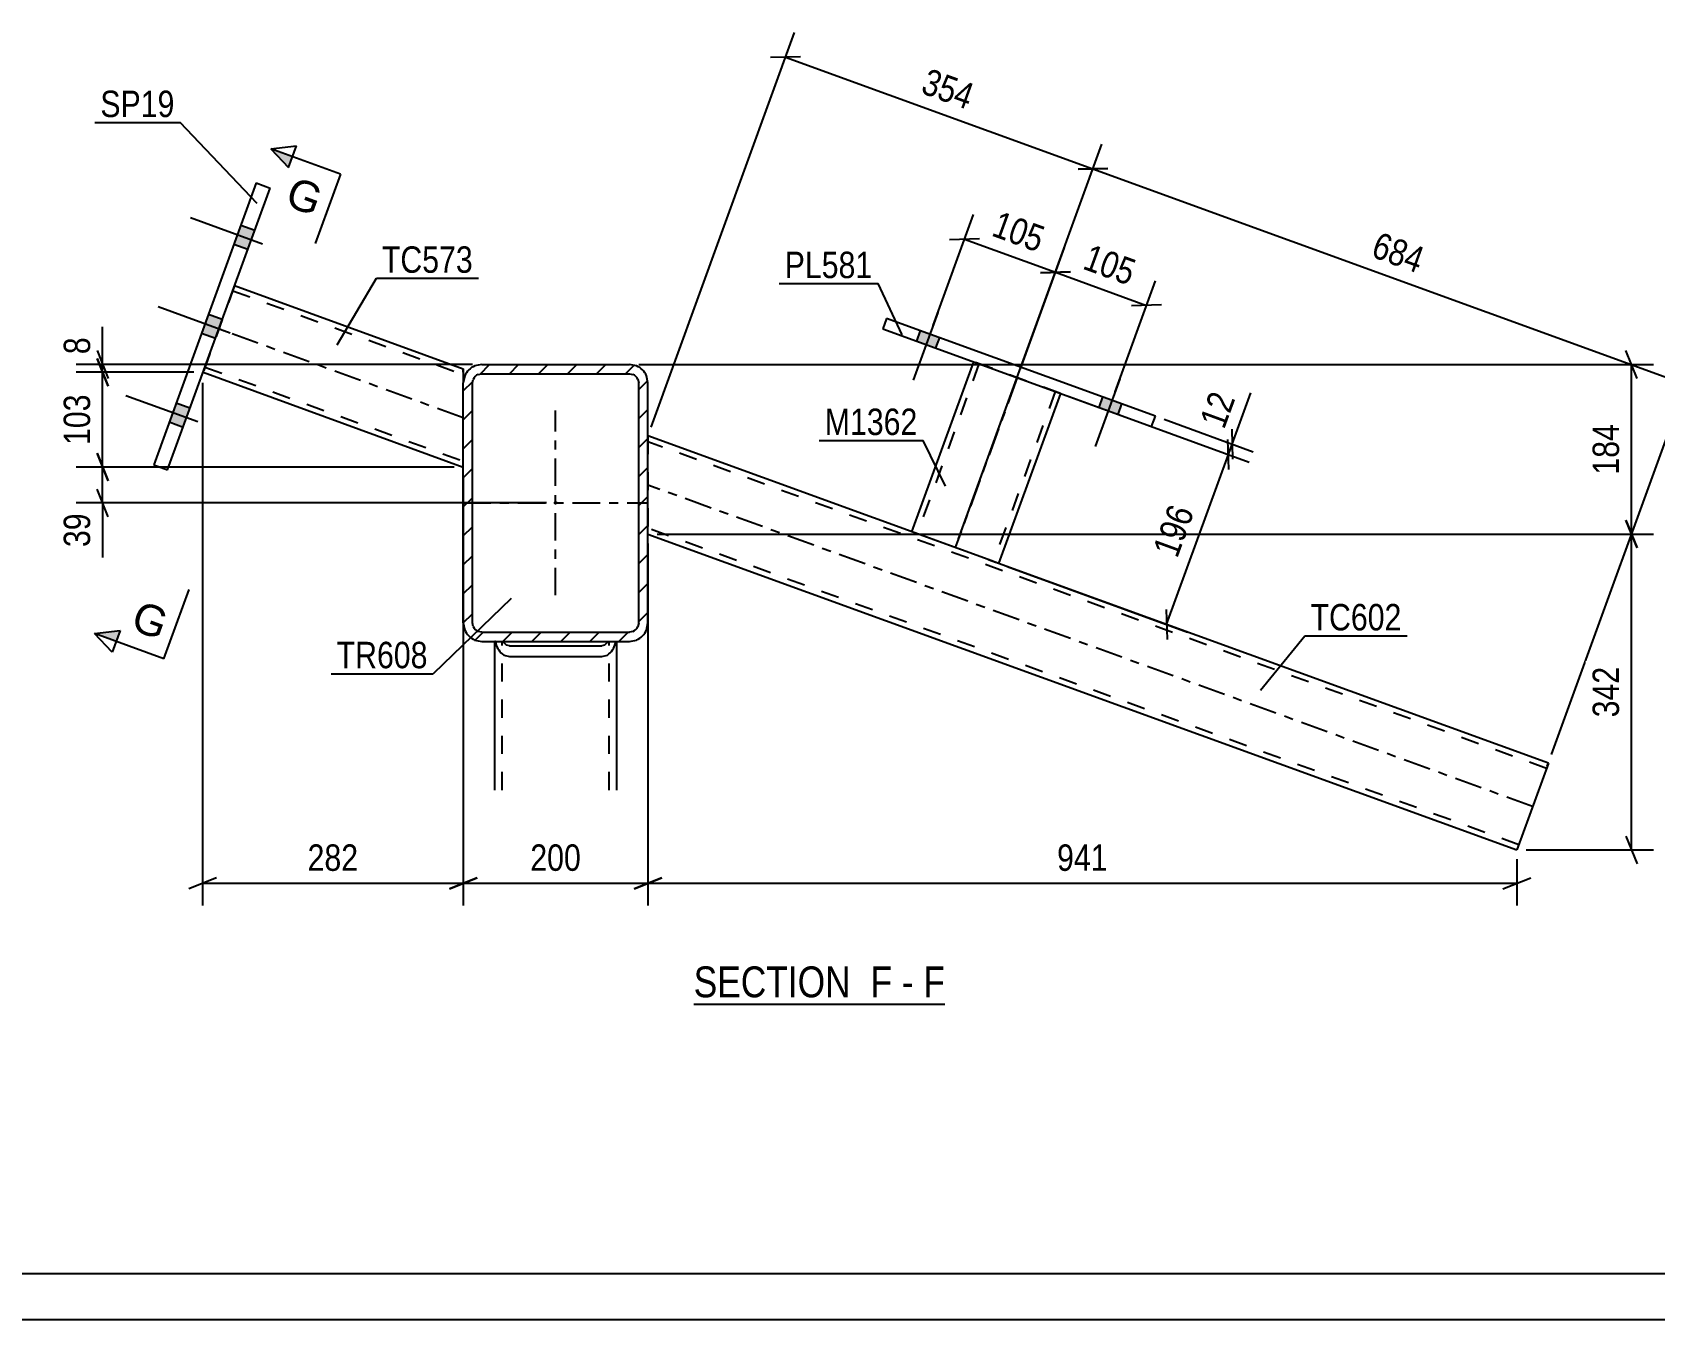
# Model space of a CAD drawing. Header units: millimetres. Extents: x -73 to 768, y -423 to 171.
# Drawn here: x 140.2 to 315.9, y -423.3 to -283.8 of the extents above; entities that cross this region are included whole.
import ezdxf

# ---------------------------------------------------------------- set-up
doc = ezdxf.new("R2010")
doc.units = ezdxf.units.MM
doc.linetypes.add('DXK_LINE_DOT2', pattern=[3.9198, 1.9599, -1.9599])
doc.linetypes.add('DXK_LINE_DOT3', pattern=[5.9187, 2.979, -0.9799, 0.9799, -0.9799])
doc.styles.add('Arial', font='ARIAL.TTF', dxfattribs={"height": 0.2})
doc.styles.add('Arial Narrow', font='ARIALN.TTF', dxfattribs={"height": 0.2})

# ---------------------------------------------------------------- blocks, each defined once
blk = doc.blocks.new('Unknown-761549890-18 - 4044')
at = {"color": 6, "linetype": 'Continuous'}
blk.add_line((211.84, -389.12), (239.06, -389.12), dxfattribs=at)
at = {"color": 0, "linetype": 'Continuous'}
for points in [[(229.95, -388.37), (229.95, -384.87), (211.84, -384.87), (211.84, -388.37)], [(233.34, -388.37), (233.34, -384.87), (231, -384.87), (231, -388.37)], [(235.67, -388.37), (235.67, -384.87), (234.39, -384.87), (234.39, -388.37)], [(239.06, -388.37), (239.06, -384.87), (236.72, -384.87), (236.72, -388.37)]]:
    blk.add_wipeout(points, dxfattribs=at)
at = {"color": 7, "linetype": 'Continuous', "style": 'Arial Narrow'}
for s, p in [('SECTION ', (211.84, -388.37)), ('F', (231, -388.37)), ('F', (236.72, -388.37)), ('-', (234.39, -388.37))]:
    blk.add_text(s, height=3.34, dxfattribs=at).set_placement(p)
blk = doc.blocks.new('Unknown-761549890-1163')
at = {"color": 5, "linetype": 'Continuous'}
for p, q in [((-68.44, -418.29), (762.56, -418.29)), ((-73.44, -423.29), (767.56, -423.29))]:
    blk.add_line(p, q, dxfattribs=at)
blk = doc.blocks.new('Part-761549890-4091 - 4044')
at = {"color": 7, "linetype": 'DXK_LINE_DOT2'}
for p, q in [((162.11, -311.26), (158.69, -320.65)), ((161.9, -311.82), (186.88, -320.91)), ((158.89, -320.09), (186.88, -330.28)), ((186.88, -320.65), (186.88, -320.27)), ((186.88, -330.92), (186.88, -321.81))]:
    blk.add_line(p, q, dxfattribs=at)
at = {"color": 2, "linetype": 'Continuous'}
for p, q in [((162.11, -311.26), (186.88, -320.27)), ((158.69, -320.65), (186.88, -330.92)), ((186.88, -320.27), (186.88, -320.37)), ((186.88, -320.37), (186.88, -320.65)), ((186.88, -320.65), (186.88, -321.81))]:
    blk.add_line(p, q, dxfattribs=at)
at = {"color": 7, "linetype": 'DXK_LINE_DOT3'}
blk.add_line((186.88, -325.59), (160.4, -315.96), dxfattribs=at)
blk = doc.blocks.new('Part-761549890-4080 - 4044')
at = {"color": 2, "linetype": 'Continuous'}
for p, q in [((232.73, -314.81), (232.32, -315.94)), ((232.32, -315.94), (261.45, -326.54)), ((261.86, -325.41), (232.73, -314.81)), ((261.45, -326.54), (261.86, -325.41))]:
    blk.add_line(p, q, dxfattribs=at)
blk = doc.blocks.new('Part-761549890-4085 - 4044')
at = {"color": 2, "linetype": 'Continuous'}
for p, q in [((164.45, -300.14), (153.34, -330.68)), ((164.45, -300.14), (165.96, -300.69)), ((154.84, -331.23), (165.96, -300.69)), ((153.34, -330.68), (154.84, -331.23))]:
    blk.add_line(p, q, dxfattribs=at)
blk = doc.blocks.new('Part-761549890-4086 - 4044')
at = {"color": 2, "linetype": 'Continuous'}
for p, q in [((190.28, -365.92), (190.28, -349.81)), ((190.37, -349.81), (190.4, -350.02)), ((191.31, -349.95), (191.25, -349.81)), ((191.27, -351.29), (191.88, -351.46)), ((191.57, -350.21), (191.31, -349.95)), ((191.88, -350.3), (191.57, -350.21)), ((191.88, -350.3), (201.88, -350.3)), ((191.88, -351.46), (201.88, -351.46)), ((202.18, -350.21), (201.88, -350.3)), ((201.88, -351.46), (202.49, -351.29)), ((202.44, -349.95), (202.18, -350.21)), ((202.51, -349.81), (202.44, -349.95)), ((203.36, -350.02), (203.39, -349.81)), ((203.48, -349.81), (203.48, -365.92))]:
    blk.add_line(p, q, dxfattribs=at)
at = {"color": 7, "linetype": 'DXK_LINE_DOT2'}
for p, q in [((190.37, -349.81), (190.28, -349.81)), ((190.28, -349.81), (203.48, -349.81)), ((191.08, -365.92), (191.08, -349.81)), ((202.68, -365.92), (202.68, -349.81))]:
    blk.add_line(p, q, dxfattribs=at)
at = {"color": 2, "linetype": 'Continuous'}
for centre, start, end in [((192.47, -349.53), 193.2949, 235.5336), ((201.29, -349.53), 304.4664, 346.7051)]:
    blk.add_arc(centre, 2.13, start, end, dxfattribs=at)
blk = doc.blocks.new('Part-761549890-4111 - 4044')
at = {"color": 2, "linetype": 'Continuous'}
for p, q in [((243.75, -340.95), (206.88, -327.55)), ((206.88, -338.19), (301.02, -372.4)), ((304.44, -363), (244.88, -341.36)), ((304.44, -363), (301.02, -372.4))]:
    blk.add_line(p, q, dxfattribs=at)
at = {"color": 7, "linetype": 'DXK_LINE_DOT2'}
for p, q in [((206.88, -327.55), (206.88, -338.19)), ((304.23, -363.57), (206.88, -328.19)), ((301.22, -371.84), (206.88, -337.55)), ((244.8, -341.33), (243.75, -340.95)), ((244.88, -341.36), (243.75, -340.95)), ((304.32, -363.33), (304.44, -363))]:
    blk.add_line(p, q, dxfattribs=at)
at = {"color": 7, "linetype": 'DXK_LINE_DOT3'}
blk.add_line((302.73, -367.7), (206.88, -332.87), dxfattribs=at)
blk = doc.blocks.new('Bolt-761549890-4122 - 4044')
at = {"linetype": 'Continuous'}
for points in [[(163.53, -307.36), (164.28, -305.29), (162.78, -304.74), (162.02, -306.81)], [(163.53, -307.36), (164.28, -305.29), (162.78, -304.74), (162.02, -306.81)], [(163.53, -307.36), (164.28, -305.29), (162.78, -304.74), (162.02, -306.81)], [(160.02, -316.99), (160.77, -314.92), (159.27, -314.38), (158.52, -316.44)], [(160.02, -316.99), (160.77, -314.92), (159.27, -314.38), (158.52, -316.44)], [(156.52, -326.62), (157.27, -324.55), (155.77, -324.01), (155.01, -326.07)], [(156.52, -326.62), (157.27, -324.55), (155.77, -324.01), (155.01, -326.07)], [(156.52, -326.62), (157.27, -324.55), (155.77, -324.01), (155.01, -326.07)]]:
    blk.add_hatch(color=1, dxfattribs=at).paths.add_polyline_path(points)
at = {"color": 1, "linetype": 'Continuous'}
for p, q in [((165.13, -306.77), (157.33, -303.93)), ((165.13, -306.77), (157.33, -303.93)), ((165.13, -306.77), (157.33, -303.93)), ((164.28, -305.29), (162.78, -304.74)), ((164.28, -305.29), (162.78, -304.74)), ((164.28, -305.29), (162.78, -304.74)), ((163.53, -307.36), (162.02, -306.81)), ((163.53, -307.36), (162.02, -306.81)), ((163.53, -307.36), (162.02, -306.81)), ((161.62, -316.4), (153.82, -313.56)), ((161.62, -316.4), (153.82, -313.56)), ((160.77, -314.92), (159.27, -314.38)), ((160.77, -314.92), (159.27, -314.38)), ((160.02, -316.99), (158.52, -316.44)), ((160.02, -316.99), (158.52, -316.44)), ((158.11, -326.03), (150.31, -323.19)), ((158.11, -326.03), (150.31, -323.19)), ((158.11, -326.03), (150.31, -323.19)), ((157.27, -324.55), (155.77, -324.01)), ((157.27, -324.55), (155.77, -324.01)), ((157.27, -324.55), (155.77, -324.01)), ((156.52, -326.62), (155.01, -326.07)), ((156.52, -326.62), (155.01, -326.07)), ((156.52, -326.62), (155.01, -326.07))]:
    blk.add_line(p, q, dxfattribs=at)
blk = doc.blocks.new('Bolt-761549890-4126 - 4044')
at = {"linetype": 'Continuous'}
for points in [[(238.46, -316.9), (236.39, -316.14), (235.98, -317.27), (238.05, -318.02)], [(258.19, -324.08), (256.13, -323.33), (255.72, -324.45), (257.78, -325.21)]]:
    blk.add_hatch(color=1, dxfattribs=at).paths.add_polyline_path(points)
at = {"color": 1, "linetype": 'Continuous'}
for p, q in [((238.28, -314.17), (235.62, -321.5)), ((236.39, -316.14), (235.98, -317.27)), ((238.46, -316.9), (238.05, -318.02)), ((258.02, -321.35), (255.35, -328.68)), ((256.13, -323.33), (255.72, -324.45)), ((258.19, -324.08), (257.78, -325.21))]:
    blk.add_line(p, q, dxfattribs=at)
blk = doc.blocks.new('Part-761549890-4143 - 4044')
at = {"linetype": 'Continuous'}
h = blk.add_hatch(dxfattribs=at)
h.set_pattern_fill('', scale=0.7, style=0, pattern_type=0)
h.set_pattern_definition([(45, (186.8785, -347.812), (-1.57154, 1.57154), [])])
h.paths.add_polyline_path([(186.88, -321.81), (186.88, -347.81), (187.03, -348.58), (187.46, -349.23), (188.11, -349.66), (188.88, -349.81), (204.88, -349.81), (205.64, -349.66), (206.29, -349.23), (206.73, -348.58), (206.88, -347.81), (206.88, -321.81), (206.73, -321.05), (206.29, -320.4), (205.64, -319.96), (204.88, -319.81), (188.88, -319.81), (188.11, -319.96), (187.46, -320.4), (187.03, -321.05)])
h.paths.add_polyline_path([(188.17, -321.1), (188.5, -320.89), (188.88, -320.81), (204.88, -320.81), (205.26, -320.89), (205.59, -321.1), (205.8, -321.43), (205.88, -321.81), (205.88, -347.81), (205.8, -348.19), (205.59, -348.52), (205.26, -348.74), (204.88, -348.81), (188.88, -348.81), (188.5, -348.74), (188.17, -348.52), (187.95, -348.19), (187.88, -347.81), (187.88, -321.81), (187.95, -321.43)])
blk.add_hatch(color=30, dxfattribs=at).paths.add_polyline_path([(196.88, -334.91, -1), (196.88, -334.71, -1)])
at = {"color": 2, "linetype": 'Continuous'}
for p, q in [((188.88, -319.81), (188.11, -319.96)), ((188.88, -319.81), (204.88, -319.81)), ((205.64, -319.96), (204.88, -319.81)), ((187.03, -321.05), (186.88, -321.81)), ((187.88, -321.81), (187.95, -321.43)), ((188.5, -320.89), (188.88, -320.81)), ((188.88, -320.81), (204.88, -320.81)), ((204.88, -320.81), (205.26, -320.89)), ((205.8, -321.43), (205.88, -321.81)), ((206.88, -321.81), (206.73, -321.05)), ((186.88, -347.81), (186.88, -321.81)), ((187.88, -347.81), (187.88, -321.81)), ((205.88, -347.81), (205.88, -321.81)), ((206.88, -347.81), (206.88, -321.81)), ((186.88, -347.81), (187.03, -348.58)), ((187.95, -348.19), (187.88, -347.81)), ((205.88, -347.81), (205.8, -348.19)), ((206.73, -348.58), (206.88, -347.81)), ((188.11, -349.66), (188.88, -349.81)), ((188.88, -348.81), (188.5, -348.74)), ((188.88, -348.81), (204.88, -348.81)), ((205.26, -348.74), (204.88, -348.81)), ((204.88, -349.81), (205.64, -349.66)), ((188.88, -349.81), (204.88, -349.81))]:
    blk.add_line(p, q, dxfattribs=at)
at = {"color": 7, "linetype": 'DXK_LINE_DOT3'}
for p, q in [((196.88, -344.81), (196.88, -324.81)), ((186.88, -334.81), (206.88, -334.81))]:
    blk.add_line(p, q, dxfattribs=at)
at = {"color": 30, "linetype": 'DXK_LINE_DOT3'}
blk.add_line((196.88, -334.81), (196.88, -334.81), dxfattribs=at)
at = {"color": 30, "linetype": 'Continuous'}
blk.add_circle((196.88, -334.81), 0.1, dxfattribs=at)
at = {"color": 2, "linetype": 'Continuous'}
for centre, radius, start, end in [((188.88, -321.81), 2, 112.5, 157.5), ((188.88, -321.81), 1, 112.5, 157.5), ((204.88, -321.81), 1, 22.5, 67.5), ((204.88, -321.81), 2, 22.5, 67.5), ((188.88, -347.81), 2, 202.5, 247.5), ((188.88, -347.81), 1, 202.5, 247.5), ((204.88, -347.81), 1, 292.5, 337.5), ((204.88, -347.81), 2, 292.5, 337.5)]:
    blk.add_arc(centre, radius, start, end, dxfattribs=at)
blk = doc.blocks.new('Part-761549890-4164 - 4044')
at = {"color": 2, "linetype": 'Continuous'}
for p, q in [((235.48, -337.94), (242.19, -319.53)), ((251.58, -322.95), (244.88, -341.36)), ((243.75, -340.95), (235.48, -337.94)), ((244.8, -341.33), (243.75, -340.95)), ((244.88, -341.36), (244.8, -341.33))]:
    blk.add_line(p, q, dxfattribs=at)
at = {"color": 7, "linetype": 'DXK_LINE_DOT2'}
for p, q in [((242.75, -319.73), (236.05, -338.14)), ((251.59, -322.94), (242.19, -319.52)), ((242.19, -319.52), (242.19, -319.53)), ((242.19, -319.53), (242.19, -319.52)), ((251.02, -322.74), (244.32, -341.15)), ((251.58, -322.95), (251.59, -322.94)), ((251.59, -322.94), (251.58, -322.95)), ((236.05, -338.14), (236.09, -338.16)), ((243.75, -340.95), (244.55, -341.24))]:
    blk.add_line(p, q, dxfattribs=at)
at = {"color": 7, "linetype": 'DXK_LINE_DOT3'}
blk.add_line((246.89, -321.23), (240.18, -339.65), dxfattribs=at)
blk = doc.blocks.new('Bolt-761549890-4167 - 4044')
at = {"linetype": 'Continuous'}
for points in [[(238.46, -316.9), (236.39, -316.14), (235.98, -317.27), (238.05, -318.02)], [(258.19, -324.08), (256.13, -323.33), (255.72, -324.45), (257.78, -325.21)]]:
    blk.add_hatch(color=1, dxfattribs=at).paths.add_polyline_path(points)
at = {"color": 1, "linetype": 'Continuous'}
for p, q in [((238.28, -314.17), (235.62, -321.5)), ((236.39, -316.14), (235.98, -317.27)), ((238.46, -316.9), (238.05, -318.02)), ((258.02, -321.35), (255.35, -328.68)), ((256.13, -323.33), (255.72, -324.45)), ((258.19, -324.08), (257.78, -325.21))]:
    blk.add_line(p, q, dxfattribs=at)
blk = doc.blocks.new('StraightDimension-761549890-14036 - 4044')
at = {"color": 7, "linetype": 'Continuous'}
for p, q in [((240.52, -338.71), (256.07, -295.93)), ((256.71, -298.56), (253.48, -298.66)), ((255.09, -298.61), (319.35, -321.96)), ((304.78, -362.06), (320.32, -319.28)), ((317.73, -322.01), (320.96, -321.9))]:
    blk.add_line(p, q, dxfattribs=at)
at = {"color": 0}
blk.add_wipeout([(290.62, -310.72), (292.05, -306.77), (285.77, -304.49), (284.34, -308.44)], dxfattribs=at)
at = {"color": 3, "style": 'Arial Narrow'}
blk.add_text('684', height=2.863, rotation=-19.9676, dxfattribs=at).set_placement((285.11, -308.08))
blk = doc.blocks.new('StraightDimension-761549890-14006 - 4044')
at = {"color": 7, "linetype": 'Continuous'}
for p, q in [((158.63, -321.81), (158.63, -378.42)), ((186.88, -331.92), (186.88, -378.42)), ((160.13, -375.42), (157.13, -376.62)), ((158.63, -376.02), (186.88, -376.02)), ((185.38, -376.62), (188.38, -375.42))]:
    blk.add_line(p, q, dxfattribs=at)
at = {"color": 0}
blk.add_wipeout([(176.1, -375.27), (176.1, -371.07), (169.41, -371.07), (169.41, -375.27)], dxfattribs=at)
at = {"color": 3, "style": 'Arial Narrow'}
blk.add_text('282', height=2.863, dxfattribs=at).set_placement((170.01, -374.67))
blk = doc.blocks.new('StraightDimension-761549890-14005 - 4044')
at = {"color": 7, "linetype": 'Continuous'}
for p, q in [((186.88, -331.92), (186.88, -378.42)), ((206.88, -339.19), (206.88, -378.42)), ((188.38, -375.42), (185.38, -376.62)), ((186.88, -376.02), (206.88, -376.02)), ((205.38, -376.62), (208.38, -375.42))]:
    blk.add_line(p, q, dxfattribs=at)
at = {"color": 0}
blk.add_wipeout([(200.22, -375.27), (200.22, -371.07), (193.54, -371.07), (193.54, -375.27)], dxfattribs=at)
at = {"color": 3, "style": 'Arial Narrow'}
blk.add_text('200', height=2.863, dxfattribs=at).set_placement((194.14, -374.67))
blk = doc.blocks.new('StraightDimension-761549890-14077 - 4044')
at = {"color": 7, "linetype": 'Continuous'}
for p, q in [((252.52, -323.28), (272.03, -330.38)), ((269.83, -331.18), (269.72, -327.95)), ((263.07, -347.98), (269.78, -329.56)), ((245.82, -341.7), (265.33, -348.8)), ((263.02, -346.37), (263.12, -349.59))]:
    blk.add_line(p, q, dxfattribs=at)
at = {"color": 0}
blk.add_wipeout([(266.86, -335.37), (262.92, -333.94), (260.63, -340.22), (264.58, -341.66)], dxfattribs=at)
at = {"color": 3, "style": 'Arial Narrow'}
blk.add_text('196', height=2.863, rotation=69.9983, dxfattribs=at).set_placement((264.22, -340.89))
blk = doc.blocks.new('StraightDimension-761549890-9515 - 4044')
at = {"color": 7, "linetype": 'Continuous'}
for p, q in [((237.77, -315.58), (242.15, -303.55)), ((239.56, -306.27), (242.79, -306.17)), ((241.18, -306.22), (251.04, -309.82)), ((247.23, -320.29), (252.02, -307.14)), ((252.66, -309.76), (249.43, -309.87))]:
    blk.add_line(p, q, dxfattribs=at)
at = {"color": 0}
blk.add_wipeout([(249.51, -308.46), (250.94, -304.51), (244.66, -302.23), (243.22, -306.17)], dxfattribs=at)
at = {"color": 3, "style": 'Arial Narrow'}
blk.add_text('105', height=2.863, rotation=-20.002, dxfattribs=at).set_placement((243.99, -305.81))
blk = doc.blocks.new('StraightDimension-761549890-9514 - 4044')
at = {"color": 7, "linetype": 'Continuous'}
for p, q in [((247.23, -320.29), (252.02, -307.14)), ((249.43, -309.87), (252.66, -309.76)), ((251.04, -309.82), (260.91, -313.41)), ((257.5, -322.76), (261.88, -310.73)), ((262.52, -313.36), (259.29, -313.46))]:
    blk.add_line(p, q, dxfattribs=at)
at = {"color": 0}
blk.add_wipeout([(259.37, -312.05), (260.81, -308.1), (254.53, -305.82), (253.09, -309.76)], dxfattribs=at)
at = {"color": 3, "style": 'Arial Narrow'}
blk.add_text('105', height=2.863, rotation=-20.002, dxfattribs=at).set_placement((253.86, -309.4))
blk = doc.blocks.new('StraightDimension-761549890-14004 - 4044')
at = {"color": 7, "linetype": 'Continuous'}
for p, q in [((206.88, -339.19), (206.88, -378.42)), ((301.02, -373.4), (301.02, -378.42)), ((208.38, -375.42), (205.38, -376.62)), ((206.88, -376.02), (301.02, -376.02)), ((299.52, -376.62), (302.52, -375.42))]:
    blk.add_line(p, q, dxfattribs=at)
at = {"color": 0}
blk.add_wipeout([(257.29, -375.27), (257.29, -371.07), (250.61, -371.07), (250.61, -375.27)], dxfattribs=at)
at = {"color": 3, "style": 'Arial Narrow'}
blk.add_text('941', height=2.863, dxfattribs=at).set_placement((251.21, -374.67))
blk = doc.blocks.new('StraightDimension-761549890-15387 - 4044')
at = {"color": 7, "linetype": 'Continuous'}
for p, q in [((187.88, -319.81), (144.95, -319.81)), ((147.2, -318.31), (148.4, -321.31)), ((148.4, -322.15), (147.2, -319.15)), ((147.8, -320.65), (147.8, -319.81)), ((157.69, -320.65), (144.95, -320.65))]:
    blk.add_line(p, q, dxfattribs=at)
at = {"color": 0}
blk.add_wipeout([(147.05, -316.26), (142.85, -316.26), (142.85, -319.29), (147.05, -319.29)], dxfattribs=at)
at = {"color": 7, "linetype": 'Continuous'}
blk.add_line((147.8, -319.81), (147.8, -315.73), dxfattribs=at)
blk.add_line((147.8, -319.81), (147.8, -315.73), dxfattribs=at)
at = {"color": 3, "style": 'Arial Narrow'}
blk.add_text('8', height=2.86, rotation=90.0002, dxfattribs=at).set_placement((146.45, -318.69))
blk = doc.blocks.new('StraightDimension-761549890-14037 - 4044')
at = {"color": 7, "linetype": 'Continuous'}
for p, q in [((207.22, -326.61), (222.76, -283.83)), ((223.4, -286.46), (220.18, -286.56)), ((221.79, -286.51), (255.09, -298.61)), ((240.52, -338.71), (256.07, -295.93)), ((253.48, -298.66), (256.71, -298.56))]:
    blk.add_line(p, q, dxfattribs=at)
at = {"color": 0}
blk.add_wipeout([(241.84, -293), (243.27, -289.05), (236.99, -286.77), (235.56, -290.71)], dxfattribs=at)
at = {"color": 3, "style": 'Arial Narrow'}
blk.add_text('354', height=2.863, rotation=-19.9676, dxfattribs=at).set_placement((236.33, -290.35))
blk = doc.blocks.new('StraightDimension-761549890-14076 - 4044')
at = {"color": 7, "linetype": 'Continuous'}
for p, q in [((252.52, -323.28), (272.03, -330.38)), ((262.8, -325.75), (272.44, -329.26)), ((270.13, -326.83), (270.23, -330.06)), ((269.83, -331.18), (269.72, -327.95)), ((269.78, -329.56), (270.18, -328.44))]:
    blk.add_line(p, q, dxfattribs=at)
at = {"color": 0}
blk.add_wipeout([(271.32, -323.13), (267.37, -321.69), (265.71, -326.26), (269.66, -327.69)], dxfattribs=at)
at = {"color": 7, "linetype": 'Continuous'}
blk.add_line((270.18, -328.44), (272.2, -322.89), dxfattribs=at)
blk.add_line((270.18, -328.44), (272.2, -322.89), dxfattribs=at)
at = {"color": 3, "style": 'Arial Narrow'}
blk.add_text('12', height=2.863, rotation=69.9983, dxfattribs=at).set_placement((269.3, -326.92))
blk = doc.blocks.new('StraightDimension-761549890-14161 - 4044')
at = {"color": 7, "linetype": 'Continuous'}
for p, q in [((205.88, -319.81), (315.84, -319.81)), ((314.04, -321.31), (312.84, -318.31)), ((313.44, -338.19), (313.44, -319.81)), ((312.84, -336.69), (314.04, -339.69)), ((207.88, -338.19), (315.84, -338.19))]:
    blk.add_line(p, q, dxfattribs=at)
at = {"color": 0}
blk.add_wipeout([(312.69, -325.66), (308.49, -325.66), (308.49, -332.34), (312.69, -332.34)], dxfattribs=at)
at = {"color": 3, "style": 'Arial Narrow'}
blk.add_text('184', height=2.863, rotation=90.0002, dxfattribs=at).set_placement((312.09, -331.74))
blk = doc.blocks.new('StraightDimension-761549890-14162 - 4044')
at = {"color": 7, "linetype": 'Continuous'}
for p, q in [((314.04, -339.69), (312.84, -336.69)), ((207.88, -338.19), (315.84, -338.19)), ((313.44, -372.4), (313.44, -338.19)), ((302.02, -372.4), (315.84, -372.4)), ((312.84, -370.9), (314.04, -373.9))]:
    blk.add_line(p, q, dxfattribs=at)
at = {"color": 0}
blk.add_wipeout([(312.69, -351.95), (308.49, -351.95), (308.49, -358.64), (312.69, -358.64)], dxfattribs=at)
at = {"color": 3, "style": 'Arial Narrow'}
blk.add_text('342', height=2.863, rotation=90.0002, dxfattribs=at).set_placement((312.09, -358.04))
blk = doc.blocks.new('StraightDimension-761549890-15388 - 4044')
at = {"color": 7, "linetype": 'Continuous'}
for p, q in [((147.2, -319.15), (148.4, -322.15)), ((157.69, -320.65), (144.95, -320.65)), ((147.8, -330.92), (147.8, -320.65)), ((148.4, -332.42), (147.2, -329.42)), ((185.88, -330.92), (144.95, -330.92))]:
    blk.add_line(p, q, dxfattribs=at)
at = {"color": 0}
blk.add_wipeout([(147.05, -322.44), (142.85, -322.44), (142.85, -329.13), (147.05, -329.13)], dxfattribs=at)
at = {"color": 3, "style": 'Arial Narrow'}
blk.add_text('103', height=2.863, rotation=90.0002, dxfattribs=at).set_placement((146.45, -328.53))
blk = doc.blocks.new('StraightDimension-761549890-15389 - 4044')
at = {"color": 7, "linetype": 'Continuous'}
for p, q in [((147.2, -329.42), (148.4, -332.42)), ((185.88, -330.92), (144.95, -330.92)), ((147.8, -334.81), (147.8, -330.92)), ((148.4, -336.31), (147.2, -333.31)), ((195.88, -334.81), (144.95, -334.81))]:
    blk.add_line(p, q, dxfattribs=at)
at = {"color": 0}
blk.add_wipeout([(147.05, -335.34), (142.85, -335.34), (142.85, -340.19), (147.05, -340.19)], dxfattribs=at)
at = {"color": 7, "linetype": 'Continuous'}
blk.add_line((147.8, -334.81), (147.8, -340.72), dxfattribs=at)
blk.add_line((147.8, -334.81), (147.8, -340.72), dxfattribs=at)
at = {"color": 3, "style": 'Arial Narrow'}
blk.add_text('39', height=2.863, rotation=90.0002, dxfattribs=at).set_placement((146.45, -339.59))
blk = doc.blocks.new('Mark-761549890-4076 - 4044')
at = {"color": 0}
blk.add_wipeout([(231.21, -310.45), (231.21, -307.45), (221.7, -307.45), (221.7, -310.45)], dxfattribs=at)
blk.add_wipeout([(231.21, -310.45), (231.21, -307.45), (221.7, -307.45), (221.7, -310.45)], dxfattribs=at)
at = {"color": 30, "linetype": 'Continuous'}
for p in [(221.1, -311.05), (234.42, -316.58)]:
    blk.add_line(p, (231.81, -311.05), dxfattribs=at)
at = {"color": 3, "style": 'Arial Narrow'}
blk.add_text('PL581', height=2.863, dxfattribs=at).set_placement((221.7, -310.45))
blk = doc.blocks.new('Mark-761549890-4081 - 4044')
at = {"color": 0}
blk.add_wipeout([(155.59, -293), (155.59, -290), (147.56, -290), (147.56, -293)], dxfattribs=at)
blk.add_wipeout([(155.59, -293), (155.59, -290), (147.56, -290), (147.56, -293)], dxfattribs=at)
at = {"color": 30, "linetype": 'Continuous'}
for p in [(146.96, -293.6), (164.55, -302.36)]:
    blk.add_line(p, (156.19, -293.6), dxfattribs=at)
at = {"color": 3, "style": 'Arial Narrow'}
blk.add_text('SP19', height=2.863, dxfattribs=at).set_placement((147.56, -293))
blk = doc.blocks.new('Mark-761549890-4087 - 4044')
at = {"color": 0}
blk.add_wipeout([(187.92, -309.87), (187.92, -306.87), (178.06, -306.87), (178.06, -309.87)], dxfattribs=at)
blk.add_wipeout([(187.92, -309.87), (187.92, -306.87), (178.06, -306.87), (178.06, -309.87)], dxfattribs=at)
at = {"color": 30, "linetype": 'Continuous'}
for p, q in [((173.21, -317.69), (177.46, -310.47)), ((177.46, -310.47), (188.52, -310.47))]:
    blk.add_line(p, q, dxfattribs=at)
at = {"color": 3, "style": 'Arial Narrow'}
blk.add_text('TC573', height=2.863, dxfattribs=at).set_placement((178.06, -309.87))
blk = doc.blocks.new('Mark-761549890-4107 - 4044')
at = {"color": 0}
blk.add_wipeout([(288.53, -348.62), (288.53, -345.62), (278.67, -345.62), (278.67, -348.62)], dxfattribs=at)
blk.add_wipeout([(288.53, -348.62), (288.53, -345.62), (278.67, -345.62), (278.67, -348.62)], dxfattribs=at)
at = {"color": 30, "linetype": 'Continuous'}
for p, q in [((273.24, -355.09), (278.07, -349.22)), ((278.07, -349.22), (289.13, -349.22))]:
    blk.add_line(p, q, dxfattribs=at)
at = {"color": 3, "style": 'Arial Narrow'}
blk.add_text('TC602', height=2.863, dxfattribs=at).set_placement((278.67, -348.62))
blk = doc.blocks.new('Mark-761549890-4139 - 4044')
at = {"color": 0}
blk.add_wipeout([(183.03, -352.72), (183.03, -349.72), (173.16, -349.72), (173.16, -352.72)], dxfattribs=at)
blk.add_wipeout([(183.03, -352.72), (183.03, -349.72), (173.16, -349.72), (173.16, -352.72)], dxfattribs=at)
at = {"color": 30, "linetype": 'Continuous'}
for p in [(192.06, -345.17), (172.56, -353.32)]:
    blk.add_line(p, (183.63, -353.32), dxfattribs=at)
at = {"color": 3, "style": 'Arial Narrow'}
blk.add_text('TR608', height=2.863, dxfattribs=at).set_placement((173.16, -352.72))
blk = doc.blocks.new('Mark-761549890-4160 - 4044')
at = {"color": 0}
blk.add_wipeout([(236.1, -327.45), (236.1, -324.45), (226.04, -324.45), (226.04, -327.45)], dxfattribs=at)
blk.add_wipeout([(236.1, -327.45), (236.1, -324.45), (226.04, -324.45), (226.04, -327.45)], dxfattribs=at)
at = {"color": 30, "linetype": 'Continuous'}
for p in [(225.44, -328.05), (239.12, -332.99)]:
    blk.add_line(p, (236.7, -328.05), dxfattribs=at)
at = {"color": 3, "style": 'Arial Narrow'}
blk.add_text('M1362', height=2.863, dxfattribs=at).set_placement((226.04, -327.45))
blk = doc.blocks.new('SectionMark-761549890-4326 - 4044')
at = {"linetype": 'Continuous'}
blk.add_hatch(color=6, dxfattribs=at).paths.add_polyline_path([(149.7, -348.63), (149.28, -349.81), (146.93, -348.95)])
at = {"color": 6, "linetype": 'Continuous'}
for p, q in [((166.04, -296.45), (168.81, -296.13)), ((146.93, -348.95), (149.7, -348.63)), ((148.85, -350.98), (146.93, -348.95)), ((149.7, -348.63), (148.85, -350.98))]:
    blk.add_line(p, q, dxfattribs=at)
at = {"color": 0, "linetype": 'Continuous'}
for points in [[(170.82, -303.78), (172.02, -300.49), (168.61, -299.25), (167.41, -302.53)], [(154.1, -349.7), (155.3, -346.41), (151.89, -345.17), (150.69, -348.46)]]:
    blk.add_wipeout(points, dxfattribs=at)
at = {"linetype": 'Continuous'}
blk.add_hatch(color=6, dxfattribs=at).paths.add_polyline_path([(168.39, -297.3), (167.96, -298.48), (166.04, -296.45)])
at = {"color": 6, "linetype": 'Continuous'}
for p, q in [((173.56, -299.18), (166.04, -296.45)), ((166.04, -296.45), (167.96, -298.48)), ((167.96, -298.48), (168.81, -296.13)), ((173.56, -299.18), (170.82, -306.7)), ((154.45, -351.69), (157.18, -344.17)), ((154.45, -351.69), (146.93, -348.95))]:
    blk.add_line(p, q, dxfattribs=at)
at = {"color": 3, "linetype": 'Continuous', "style": 'Arial'}
for p in [(167.41, -302.53), (150.69, -348.46)]:
    blk.add_text('G', height=3.34, rotation=-20.002, dxfattribs=at).set_placement(p)

msp = doc.modelspace()

# ---------------------------------------------------------------- block references
for name in ['Part-761549890-4085 - 4044', 'Bolt-761549890-4122 - 4044', 'Part-761549890-4091 - 4044', 'Bolt-761549890-4126 - 4044', 'Bolt-761549890-4167 - 4044', 'Part-761549890-4080 - 4044', 'Part-761549890-4143 - 4044', 'Part-761549890-4164 - 4044', 'Part-761549890-4111 - 4044', 'Part-761549890-4086 - 4044', 'Unknown-761549890-18 - 4044']:
    msp.add_blockref(name, (0, 0))

# ---------------------------------------------------------------- next in the draw order: block references
msp.add_blockref('Unknown-761549890-1163', (0, 0))

# ---------------------------------------------------------------- next in the draw order: block references
for name in ['Mark-761549890-4081 - 4044', 'StraightDimension-761549890-14036 - 4044', 'StraightDimension-761549890-14006 - 4044']:
    msp.add_blockref(name, (0, 0))

# ---------------------------------------------------------------- next in the draw order: block references
for name in ['StraightDimension-761549890-9515 - 4044', 'StraightDimension-761549890-15387 - 4044', 'StraightDimension-761549890-14077 - 4044', 'StraightDimension-761549890-14005 - 4044']:
    msp.add_blockref(name, (0, 0))

# ---------------------------------------------------------------- next in the draw order: block references
for name in ['Mark-761549890-4087 - 4044', 'StraightDimension-761549890-9514 - 4044', 'StraightDimension-761549890-15388 - 4044', 'StraightDimension-761549890-14004 - 4044', 'Mark-761549890-4139 - 4044']:
    msp.add_blockref(name, (0, 0))

# ---------------------------------------------------------------- next in the draw order: block references
for name in ['StraightDimension-761549890-14037 - 4044', 'StraightDimension-761549890-15389 - 4044']:
    msp.add_blockref(name, (0, 0))

# ---------------------------------------------------------------- next in the draw order: block references
for name in ['SectionMark-761549890-4326 - 4044', 'Mark-761549890-4076 - 4044', 'StraightDimension-761549890-14076 - 4044']:
    msp.add_blockref(name, (0, 0))

# ---------------------------------------------------------------- next in the draw order: block references
msp.add_blockref('StraightDimension-761549890-14161 - 4044', (0, 0))

# ---------------------------------------------------------------- next in the draw order: block references
for name in ['Mark-761549890-4160 - 4044', 'StraightDimension-761549890-14162 - 4044']:
    msp.add_blockref(name, (0, 0))

# ---------------------------------------------------------------- next in the draw order: block references
msp.add_blockref('Mark-761549890-4107 - 4044', (0, 0))

doc.saveas('drawing.dxf')
